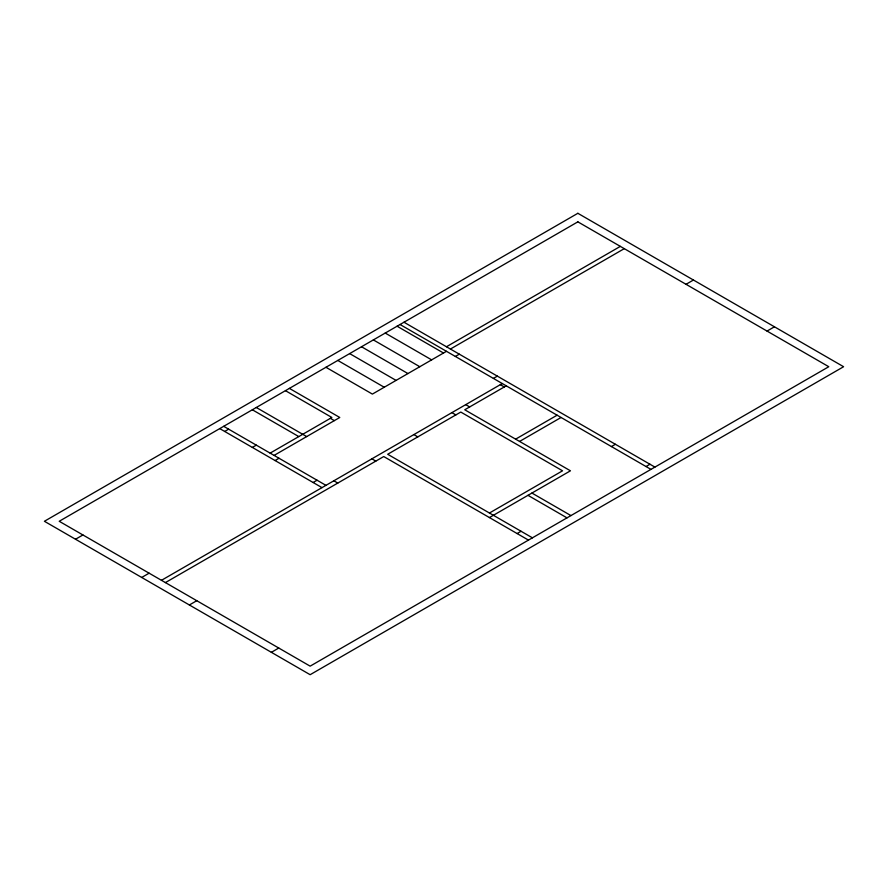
<?xml version="1.0" encoding="UTF-8"?>
<svg xmlns="http://www.w3.org/2000/svg" width="888" height="888" viewBox="0 0 888 888"><rect width="100%" height="100%" fill="white"/><g stroke="black" fill="none" stroke-linecap="round" stroke-linejoin="round"><path stroke-width="1.33" d="M224.686 431.457L228.638 429.17M75.513 539.249L82.928 534.976M252.347 447.419L256.299 445.143M446.464 346.753L620.335 246.376M270.13 453.124L331.879 417.482L285.448 390.676M446.464 351.315L372.383 394.094L325.952 367.288M450.416 349.04L624.286 248.651M274.081 455.411L339.782 417.482L289.399 388.389M275.069 460.539L279.021 458.264M455.355 356.454L459.307 354.168M141.703 577.466L149.117 573.182M313.109 482.495L317.06 480.219M493.395 378.41L497.347 376.124M161.461 580.319L502.286 383.538M165.412 582.595L383.738 456.543L528.46 540.104M506.238 385.825L464.746 409.779L570.451 470.807L489.443 517.571M686.035 284.304L693.439 280.02M189.377 604.983L196.781 600.699M515.617 439.149L557.109 415.196M519.569 441.436L561.061 417.482M767.043 331.069L774.447 326.795M489.443 513.009L562.548 470.807L460.794 412.065L387.69 454.268L532.412 537.817M611.444 446.564L615.395 444.289M271.362 652.325L278.777 648.04M517.105 533.544L521.056 531.268M646.02 466.533L649.972 464.246M403.996 322.233L654.911 467.099M400.044 324.509L650.96 469.386M500.31 384.682L504.262 386.968M397.08 326.218L443.512 353.024M385.226 333.067L431.657 359.873M373.371 339.915L419.802 366.722M465.734 404.651L469.685 406.926M361.516 346.753L407.947 373.559M349.661 353.602L396.092 380.408M451.903 412.631L455.855 414.907M337.806 360.439L384.238 387.246M531.923 493.051L570.94 515.584M527.971 495.326L566.988 517.859M413.875 434.587L417.826 436.874M330.392 418.337L334.343 420.612M371.883 458.83L375.835 461.105M256.299 407.492L306.682 436.585M252.347 409.779L298.779 436.585M333.855 480.785L337.806 483.072M223.698 426.318L325.952 485.348M219.747 428.604L322 487.634M577.855 213.298L44.4 521.278L310.145 674.702L843.6 366.722L577.855 213.298M577.855 221.845L59.219 521.278L310.145 666.155L828.782 366.722L577.855 221.845"/></g></svg>
